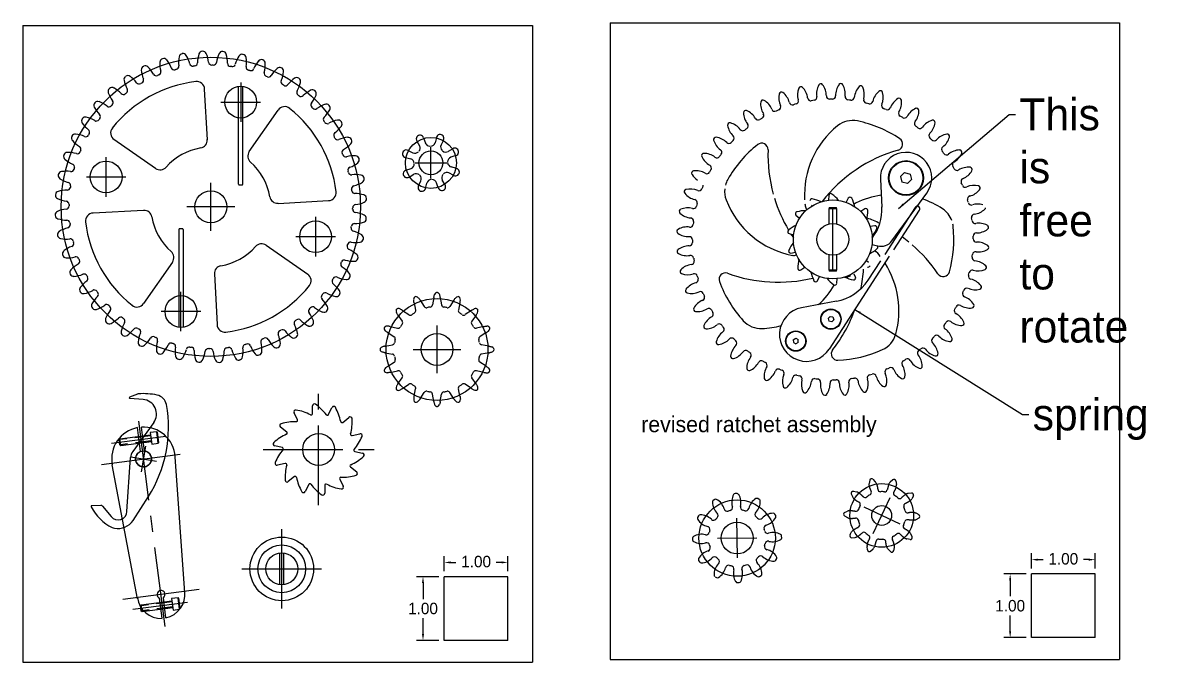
# Model space of a CAD drawing. Extents: x 60 to 170, y -32 to 30.
# Drawn here: x 126.88 to 144.83, y -3.74 to 6.3 of the extents above; entities that cross this region are included whole.
import ezdxf

# ---------------------------------------------------------------- set-up
doc = ezdxf.new("R2010")
doc.units = 0
doc.header["$MEASUREMENT"] = 0
doc.header["$PDMODE"] = 2
doc.header["$PDSIZE"] = 0.002
doc.linetypes.add('CENTER', pattern=[2, 1.25, -0.25, 0.25, -0.25])
doc.linetypes.add('HIDDEN', pattern=[0.375, 0.25, -0.125])
doc.layers.get('0').update_dxf_attribs({"linetype": 'CONTINUOUS'})
doc.layers.get('DEFPOINTS').update_dxf_attribs({"color": 159, "linetype": 'CONTINUOUS'})
for name, color, linetype in [('borders', 2, 'CONTINUOUS'), ('CENTER', 3, 'CENTER'), ('ESCP-TIC-SHORT', 51, 'CONTINUOUS'), ('GEAR-10-MINUTE', 10, 'CONTINUOUS'), ('GEAR-12', 115, 'CONTINUOUS'), ('GEAR-16', 75, 'CONTINUOUS'), ('GEAR-48-RATCHET', 130, 'CONTINUOUS'), ('GEAR-8', 140, 'CONTINUOUS'), ('HIDDEN', 1, 'HIDDEN'), ('PENDULUM', 122, 'CONTINUOUS'), ('TEXT', 7, 'CONTINUOUS')]:
    doc.layers.add(name, color=color, linetype=linetype)
doc.styles.add('ARCHITEC', font='ARCHITEC.SHX')
doc.dimstyles.new('DIM-2PLC', dxfattribs={"dimtxt": 0.5, "dimasz": 0.1, "dimexe": 0.1, "dimexo": 0.085, "dimgap": 0.06, "dimtad": 0, "dimtih": 1, "dimtoh": 1, "dimdec": 3, "dimzin": 4, "dimdsep": 46, "dimtxsty": 'ARCHITEC', "dimcen": -0.12, "dimclrd": 256, "dimclre": 256, "dimclrt": 256, "dimadec": 0, "dimazin": 0, "dimtfac": 1, "dimtdec": 3, "dimtofl": 0, "dimtmove": 0, "dimatfit": 3, "dimfxl": 0, "dimtvp": 0.07, "dimtolj": 1, "dimtzin": 4, "dimarcsym": 0})
doc.dimstyles.new('DIMORIG-2PLC', dxfattribs={"dimtxt": 0.18, "dimasz": 0.1, "dimexe": 0.1, "dimexo": 0.085, "dimgap": 0.06, "dimtad": 0, "dimtih": 1, "dimtoh": 1, "dimzin": 4, "dimdsep": 46, "dimtxsty": 'ARCHITEC', "dimcen": -0.12, "dimclrd": 256, "dimclre": 256, "dimclrt": 256, "dimadec": 0, "dimazin": 0, "dimtfac": 1, "dimtdec": 1, "dimtofl": 0, "dimtmove": 0, "dimatfit": 3, "dimfxl": 0, "dimtvp": 0.07, "dimtolj": 1, "dimtzin": 4, "dimarcsym": 0})

# ---------------------------------------------------------------- blocks, each defined once
blk = doc.blocks.new('PENDULUM-PIVOT-F')
for p, q in [((-0.03, -0.248), (-0.03, 0.248)), ((0.03, -0.248), (0.03, 0.248))]:
    blk.add_line(p, q)
for radius in [0.5, 0.375, 0.25]:
    blk.add_circle((0, 0), radius)
at = {"layer": 'CENTER', "linetype": 'CENTER'}
for p, q in [((0, -0.625), (0, 0.625)), ((-0.625, 0), (0.625, 0))]:
    blk.add_line(p, q, dxfattribs=at)
blk = doc.blocks.new('TOOTH-10-10DP')
for p, q in [((-0.026, 0.585), (-0.051, 0.537)), ((0.026, 0.585), (0.051, 0.537)), ((-0.061, 0.494), (-0.061, 0.491)), ((-0.061, 0.491), (-0.061, 0.488)), ((-0.061, 0.488), (-0.061, 0.486)), ((-0.061, 0.486), (-0.061, 0.483)), ((-0.061, 0.483), (-0.061, 0.48)), ((-0.061, 0.48), (-0.061, 0.476)), ((-0.061, 0.476), (-0.061, 0.473)), ((-0.061, 0.473), (-0.061, 0.469)), ((-0.061, 0.469), (-0.061, 0.466)), ((-0.061, 0.466), (-0.06, 0.462)), ((-0.06, 0.462), (-0.06, 0.458)), ((-0.06, 0.458), (-0.06, 0.454)), ((-0.06, 0.454), (-0.06, 0.45)), ((-0.06, 0.45), (-0.059, 0.446)), ((-0.057, 0.522), (-0.059, 0.513)), ((-0.059, 0.446), (-0.059, 0.442)), ((-0.059, 0.442), (-0.058, 0.442)), ((-0.058, 0.442), (-0.058, 0.437)), ((-0.058, 0.437), (-0.057, 0.433)), ((-0.057, 0.433), (-0.057, 0.429)), ((-0.057, 0.429), (-0.056, 0.425)), ((-0.056, 0.425), (-0.056, 0.42)), ((-0.056, 0.42), (-0.055, 0.416)), ((-0.055, 0.416), (-0.054, 0.412)), ((0.055, 0.416), (0.054, 0.412)), ((0.056, 0.42), (0.055, 0.416)), ((0.057, 0.429), (0.056, 0.425)), ((0.056, 0.425), (0.056, 0.42)), ((0.057, 0.522), (0.059, 0.513)), ((0.058, 0.437), (0.057, 0.433)), ((0.057, 0.433), (0.057, 0.429)), ((0.059, 0.442), (0.058, 0.442)), ((0.058, 0.442), (0.058, 0.437)), ((0.06, 0.45), (0.059, 0.446)), ((0.059, 0.446), (0.059, 0.442)), ((0.061, 0.466), (0.06, 0.462)), ((0.06, 0.462), (0.06, 0.458)), ((0.06, 0.458), (0.06, 0.454)), ((0.06, 0.454), (0.06, 0.45)), ((0.061, 0.494), (0.061, 0.491)), ((0.061, 0.491), (0.061, 0.488)), ((0.061, 0.488), (0.061, 0.486)), ((0.061, 0.486), (0.061, 0.483)), ((0.061, 0.483), (0.061, 0.48)), ((0.061, 0.48), (0.061, 0.476)), ((0.061, 0.476), (0.061, 0.473)), ((0.061, 0.473), (0.061, 0.469)), ((0.061, 0.469), (0.061, 0.466))]:
    blk.add_line(p, q)
for centre, radius, start, end in [((0, 0.57), 0.03, 89.8891, 153.6474), ((0, 0.57), 0.03, 26.3526, 90.1109), ((-0.094, 0.403), 0.04, 283.0838, 11.9071), ((0.029, 0.494), 0.09, 167.6933, 179.7102), ((0.002, 0.509), 0.06, 152.3104, 167.6933), ((-0.002, 0.509), 0.06, 12.3067, 27.6896), ((0.094, 0.403), 0.04, 168.0929, 256.9162), ((-0.029, 0.494), 0.09, 0.2898, 12.3067), ((0, 0), 0.374, 67.0838, 76.9162)]:
    blk.add_arc(centre, radius, start, end)
blk = doc.blocks.new('GEAR-10')
blk.add_circle((0, 0), 0.156)
at = {"layer": 'CENTER', "linetype": 'CENTER'}
for p, q in [((0.068, 0.305), (-0.068, -0.305)), ((-0.305, 0.068), (0.305, -0.068))]:
    blk.add_line(p, q, dxfattribs=at)
at = {"layer": 'DEFPOINTS', "color": 144}
blk.add_circle((0, 0), 0.5, dxfattribs=at)
for rotation in [10.80000000000033, 334.8000000000004, 46.80000000000035, 298.8000000000004, 82.80000000000031, 262.8000000000004, 118.8000000000004, 226.8000000000004, 154.8000000000004, 190.8000000000003]:
    blk.add_blockref('TOOTH-10-10DP', (0, 0), dxfattribs=dict(rotation=rotation))
blk = doc.blocks.new('ESCAPE-LEVER-MAIN')
for p, q in [((0.934, 0.303), (0.491, 0.341)), ((0.855, 0.151), (0.074, -0.191)), ((-0.579, -0.121), (-0.024, -0.204)), ((0.953, -0.229), (1.039, -0.034)), ((0.957, -0.258), (1.029, -0.384)), ((-0.825, -0.437), (-0.745, -0.629)), ((-0.859, -0.555), (-0.76, -0.641))]:
    blk.add_line(p, q)
blk.add_circle((0, 0), 0.125)
for centre, radius, start, end in [((0.317, -1.683), 2.031, 85.0837, 127.6075), ((0.889, 0.002), 0.303, 17.8697, 81.4885), ((0.911, 0.023), 0.14, 336.2005, 113.6647), ((0.448, 0.045), 0.736, 324.4833, 1.178), ((1.059, 0.057), 0.125, 1.178, 17.8697), ((-0.808, -0.222), 0.187, 127.6075, 195.3539), ((-0.613, -0.349), 0.23, 81.5808, 202.6253), ((0, 0), 1.025, 195.3539, 211.8492), ((0, 0), 0.205, 263.4028, 291.2918), ((0.992, -0.239), 0.04, 166.4736, 209.7978), ((1.038, -0.379), 0.01, 209.7978, 339.9191), ((-0.82, -0.509), 0.06, 211.8492, 229.0774), ((-0.754, -0.632), 0.01, 234.7008, 18.0441)]:
    blk.add_arc(centre, radius, start, end)
at = {"layer": 'CENTER', "linetype": 'CENTER'}
for p, q in [((0.063, -0.194), (-0.063, 0.194)), ((0.194, 0.063), (-0.194, -0.063))]:
    blk.add_line(p, q, dxfattribs=at)
blk = doc.blocks.new('*U42')
blk.add_line((0.4851, 0.056), (0.4851, -0.056))
for points in [[(-0.10285, 0.0915), (-0.112, 0.08235), (-0.112, -0.08235), (-0.10285, -0.0915), (0, -0.0915), (0, 0.0915), (-0.10285, 0.0915), (-0.10285, -0.0915)], [(0, 0.056), (0.4851, 0.056), (0.5, 0.0411), (0.5, -0.0411), (0.4851, -0.056), (0, -0.056)]]:
    blk.add_lwpolyline(points)
at = {"layer": 'CENTER'}
blk.add_line((-0.237, 0), (0.625, 0), dxfattribs=at)
at = {"layer": 'HIDDEN'}
for p, q in [((0, 0.0411), (0.4851, 0.0411)), ((0, -0.0411), (0.4851, -0.0411))]:
    blk.add_line(p, q, dxfattribs=at)
blk = doc.blocks.new('CRUTCH-SHORT')
for p, q in [((-0.03, 0.121), (-0.03, 0.499)), ((0.03, 0.121), (0.03, 0.499)), ((-0.374, -2.169), (-0.499, -0.029)), ((0.374, -2.169), (0.499, -0.029)), ((-0.03, -2.521), (-0.03, -2.202)), ((0.03, -2.521), (0.03, -2.202))]:
    blk.add_line(p, q)
for centre, radius, start, end in [((0, 0), 0.5, 93.4398, 183.3367), ((0, 0), 0.5, 356.6633, 86.5602), ((0, 0), 0.125, 103.8865, 76.1135), ((0, -2.148), 0.375, 180, 265.4114), ((0, -2.148), 0.0625, 298.6854, 241.3146), ((0, -2.148), 0.375, 274.5886, 360)]:
    blk.add_arc(centre, radius, start, end)
at = {"layer": 'CENTER', "linetype": 'CENTER'}
for p, q in [((0, -2.654), (0, 0.679)), ((-0.668, 0), (0.77, 0)), ((0.602, -2.148), (-0.607, -2.148))]:
    blk.add_line(p, q, dxfattribs=at)
at = {"rotation": 180.0000000000005}
for p in [(0.157, 0.306), (0.157, -2.324)]:
    blk.add_blockref('*U42', p, dxfattribs=at)
blk = doc.blocks.new('ASSY-ESCP-CRUTCH-SHORT')
at = {"rotation": 235.209219186943}
blk.add_blockref('ESCAPE-LEVER-MAIN', (0, 0), dxfattribs=at)
blk.add_blockref('CRUTCH-SHORT', (0, 0))
blk = doc.blocks.new('GEAR-12')
for p, q in [((-0.345, 0.609), (-0.369, 0.594)), ((0.006, 0.7), (-0.022, 0.699)), ((0.355, 0.603), (0.33, 0.617)), ((0.609, 0.345), (0.594, 0.369)), ((-0.603, 0.355), (-0.617, 0.33)), ((-0.7, 0.006), (-0.699, -0.022)), ((0.7, -0.006), (0.699, 0.022)), ((-0.609, -0.345), (-0.594, -0.369)), ((0.603, -0.355), (0.617, -0.33)), ((-0.355, -0.603), (-0.33, -0.617)), ((-0.006, -0.7), (0.022, -0.699)), ((0.345, -0.609), (0.369, -0.594))]:
    blk.add_line(p, q)
blk.add_circle((0, 0), 0.25)
at = {"color": 0, "linetype": 'ByBlock'}
for centre, radius, start, end in [((-0.353, 0.569), 0.03, 122.5699, 181.1118), ((-0.133, 0.573), 0.25, 181.1118, 225.6643), ((-0.33, 0.583), 0.03, 60.2292, 118.771), ((-0.439, 0.392), 0.25, 15.6767, 60.2292), ((0.171, 0.563), 0.25, 151.1118, 195.6643), ((-0.021, 0.669), 0.03, 92.5699, 151.1118), ((0.005, 0.67), 0.03, 30.2292, 88.771), ((-0.184, 0.559), 0.25, 345.6767, 30.2292), ((0.43, 0.402), 0.25, 121.1118, 165.6643), ((0.12, 0.576), 0.25, 315.6767, 0.2292), ((0.316, 0.59), 0.03, 62.5699, 121.1118), ((0.34, 0.577), 0.03, 0.2292, 58.771), ((-0.577, 0.34), 0.03, 90.2292, 148.771), ((-0.576, 0.12), 0.25, 45.6767, 90.2292), ((0.573, 0.133), 0.25, 91.1118, 135.6643), ((0.569, 0.353), 0.03, 32.5699, 91.1118), ((-0.59, 0.316), 0.03, 152.5699, 211.1118), ((-0.402, 0.43), 0.25, 211.1118, 255.6643), ((0.392, 0.439), 0.25, 285.6767, 330.2292), ((0.583, 0.33), 0.03, 330.2292, 28.771), ((-0.67, 0.005), 0.03, 120.2292, 178.771), ((-0.559, -0.184), 0.25, 75.6767, 120.2292), ((0.563, -0.171), 0.25, 61.1118, 105.6643), ((0.669, 0.021), 0.03, 2.5699, 61.1118), ((-0.669, -0.021), 0.03, 182.5699, 241.1118), ((-0.563, 0.171), 0.25, 241.1118, 285.6643), ((0.559, 0.184), 0.25, 255.6767, 300.2292), ((0.67, -0.005), 0.03, 300.2292, 358.771), ((-0.583, -0.33), 0.03, 150.2292, 208.771), ((-0.392, -0.439), 0.25, 105.6767, 150.2292), ((-0.573, -0.133), 0.25, 271.1118, 315.6643), ((0.576, -0.12), 0.25, 225.6767, 270.2292), ((0.402, -0.43), 0.25, 31.1118, 75.6643), ((0.577, -0.34), 0.03, 270.2292, 328.771), ((0.59, -0.316), 0.03, 332.5699, 31.1118), ((-0.569, -0.353), 0.03, 212.5699, 271.1118), ((-0.12, -0.576), 0.25, 135.6767, 180.2292), ((-0.43, -0.402), 0.25, 301.1118, 345.6643), ((0.184, -0.559), 0.25, 165.6767, 210.2292), ((-0.171, -0.563), 0.25, 331.1118, 15.6643), ((0.439, -0.392), 0.25, 195.6767, 240.2292), ((0.133, -0.573), 0.25, 1.1118, 45.6643), ((-0.34, -0.577), 0.03, 180.2292, 238.771), ((-0.316, -0.59), 0.03, 242.5699, 301.1118), ((-0.005, -0.67), 0.03, 210.2292, 268.771), ((0.021, -0.669), 0.03, 272.5699, 331.1118), ((0.33, -0.583), 0.03, 240.2292, 298.771), ((0.353, -0.569), 0.03, 302.5699, 1.1118)]:
    blk.add_arc(centre, radius, start, end, dxfattribs=at)
for centre, radius, start, end in [((-0.343, 0.359), 0.05, 313.6742, 45.6643), ((-0.151, 0.473), 0.05, 195.6767, 287.6668), ((0, 0), 0.446, 103.6742, 107.6668), ((-0.117, 0.482), 0.05, 283.6742, 15.6643), ((0.106, 0.485), 0.05, 165.6767, 257.6668), ((0, 0), 0.446, 73.6742, 77.6668), ((0.14, 0.476), 0.05, 253.6742, 345.6643), ((0.334, 0.367), 0.05, 135.6767, 227.6668), ((-0.476, 0.14), 0.05, 343.6742, 75.6643), ((-0.367, 0.334), 0.05, 225.6767, 317.6668), ((0, 0), 0.446, 133.6742, 137.6668), ((0, 0), 0.446, 43.6742, 47.6668), ((0.359, 0.343), 0.05, 223.6742, 315.6643), ((0.473, 0.151), 0.05, 105.6767, 197.6668), ((-0.485, 0.106), 0.05, 255.6767, 347.6668), ((0, 0), 0.446, 163.6742, 167.6668), ((0, 0), 0.446, 13.6742, 17.6668), ((0.482, 0.117), 0.05, 193.6742, 285.6643), ((-0.482, -0.117), 0.05, 13.6742, 105.6643), ((-0.473, -0.151), 0.05, 285.6767, 17.6668), ((0, 0), 0.446, 193.6742, 197.6668), ((0.476, -0.14), 0.05, 163.6742, 255.6643), ((0, 0), 0.446, 343.6742, 347.6668), ((0.485, -0.106), 0.05, 75.6767, 167.6668), ((-0.359, -0.343), 0.05, 43.6742, 135.6643), ((0, 0), 0.446, 223.6742, 227.6668), ((-0.334, -0.367), 0.05, 315.6767, 47.6668), ((0.343, -0.359), 0.05, 133.6742, 225.6643), ((0, 0), 0.446, 313.6742, 317.6668), ((0.367, -0.334), 0.05, 45.6767, 137.6668), ((-0.14, -0.476), 0.05, 73.6742, 165.6643), ((0, 0), 0.446, 253.6742, 257.6668), ((-0.106, -0.485), 0.05, 345.6767, 77.6668), ((0.117, -0.482), 0.05, 103.6742, 195.6643), ((0, 0), 0.446, 283.6742, 287.6668), ((0.151, -0.473), 0.05, 15.6767, 107.6668)]:
    blk.add_arc(centre, radius, start, end)
at = {"layer": 'CENTER', "linetype": 'CENTER'}
for p, q in [((0, -0.31), (0, 0.31)), ((-0.31, 0), (0.31, 0))]:
    blk.add_line(p, q, dxfattribs=at)
at = {"layer": 'DEFPOINTS', "color": 134}
blk.add_circle((0, 0), 0.6, dxfattribs=at)
blk = doc.blocks.new('TOOTH-8-10DP')
for p, q in [((-0.059, 0.405), (-0.05, 0.32)), ((0.059, 0.405), (0.05, 0.32))]:
    blk.add_line(p, q)
for centre, radius, start, end in [((0, 0.413), 0.059, 352.5509, 187.4491), ((-0.13, 0.316), 0.08, 295.4817, 3.2219), ((0.13, 0.316), 0.08, 176.7781, 244.5183)]:
    blk.add_arc(centre, radius, start, end)
blk = doc.blocks.new('GEAR-8')
blk.add_circle((0, 0), 0.1875)
at = {"layer": 'CENTER', "linetype": 'CENTER'}
for p, q in [((0, -0.2475), (0, 0.2475)), ((-0.2475, 0), (0.2475, 0))]:
    blk.add_line(p, q, dxfattribs=at)
at = {"layer": 'DEFPOINTS', "color": 52}
blk.add_circle((0, 0), 0.4, dxfattribs=at)
for rotation in [24.63857322292274, 339.6385732229227, 69.63857322292266, 294.6385732229227, 249.6385732229226, 114.6385732229227, 159.6385732229227, 204.6385732229227]:
    blk.add_blockref('TOOTH-8-10DP', (0, 0), dxfattribs=dict(rotation=rotation))
blk = doc.blocks.new('GEAR-RATCHET')
for p, q in [((-0.331, 0.464), (-0.386, 0.577)), ((-0.097, 0.562), (-0.097, 0.687)), ((0.156, 0.548), (0.21, 0.661)), ((0.379, 0.426), (0.476, 0.504)), ((-0.5, 0.274), (-0.598, 0.352)), ((0.526, 0.219), (0.648, 0.248)), ((-0.569, 0.03), (-0.691, 0.058)), ((0.569, -0.03), (0.691, -0.058)), ((-0.526, -0.219), (-0.648, -0.248)), ((0.5, -0.274), (0.598, -0.352)), ((-0.379, -0.426), (-0.476, -0.504)), ((0.331, -0.464), (0.386, -0.577)), ((-0.156, -0.548), (-0.21, -0.661)), ((0.097, -0.562), (0.097, -0.687))]:
    blk.add_line(p, q)
blk.add_circle((0, 0), 0.25)
for centre, radius, start, end in [((-0.359, 0.59), 0.03, 80.8569, 205.8213), ((-0.473, -0.119), 0.748, 62.4135, 80.8569), ((-0.117, 0.562), 0.02, 242.4135, 0.107), ((-0.067, 0.687), 0.03, 55.1427, 180.107), ((-0.478, 0.098), 0.748, 36.6993, 55.1427), ((0.138, 0.557), 0.02, 216.6993, 334.3927), ((0.238, 0.648), 0.03, 29.4284, 154.3927), ((-0.388, 0.295), 0.748, 10.985, 29.4284), ((-0.579, 0.376), 0.03, 106.5712, 231.5355), ((-0.374, -0.313), 0.748, 88.1278, 106.5712), ((-0.349, 0.455), 0.02, 268.1278, 25.8213), ((0.366, 0.442), 0.02, 190.985, 308.6784), ((0.495, 0.481), 0.03, 3.7141, 128.6784), ((-0.222, 0.434), 0.748, 345.2707, 3.7141), ((-0.201, -0.444), 0.748, 113.8421, 132.2855), ((-0.512, 0.259), 0.02, 293.8421, 51.5355), ((0.521, 0.239), 0.02, 165.2707, 282.9641), ((-0.011, 0.487), 0.748, 319.5564, 337.9998), ((0.655, 0.218), 0.03, 337.9998, 102.9641), ((-0.685, 0.087), 0.03, 132.2855, 257.2498), ((-0.574, 0.011), 0.02, 319.5564, 77.2498), ((0.574, -0.011), 0.02, 139.5564, 257.2498), ((0.011, -0.487), 0.748, 139.5564, 157.9998), ((0.201, 0.444), 0.748, 293.8421, 312.2855), ((0.685, -0.087), 0.03, 312.2855, 77.2498), ((-0.655, -0.218), 0.03, 157.9998, 282.9641), ((0.222, -0.434), 0.748, 165.2707, 183.7141), ((-0.521, -0.239), 0.02, 345.2707, 102.9641), ((0.512, -0.259), 0.02, 113.8421, 231.5355), ((0.579, -0.376), 0.03, 286.5712, 51.5355), ((-0.495, -0.481), 0.03, 183.7141, 308.6784), ((-0.366, -0.442), 0.02, 10.985, 128.6784), ((0.388, -0.295), 0.748, 190.985, 209.4284), ((-0.138, -0.557), 0.02, 36.6993, 154.3927), ((0.349, -0.455), 0.02, 88.1278, 205.8213), ((0.374, 0.313), 0.748, 268.1278, 286.5712), ((-0.238, -0.648), 0.03, 209.4284, 334.3927), ((0.478, -0.098), 0.748, 216.6993, 235.1427), ((0.067, -0.687), 0.03, 235.1427, 0.107), ((0.117, -0.562), 0.02, 62.4135, 180.107), ((0.473, 0.119), 0.748, 242.4135, 260.8569), ((0.359, -0.59), 0.03, 260.8569, 25.8213)]:
    blk.add_arc(centre, radius, start, end)
at = {"layer": 'CENTER', "linetype": 'CENTER'}
for p, q in [((0, -0.872), (0, 0.872)), ((-0.872, 0), (0.872, 0))]:
    blk.add_line(p, q, dxfattribs=at)
blk = doc.blocks.new('TOOTH-48-10DP-SMALL')
at = {"color": 0, "linetype": 'ByBlock'}
for centre, radius, start, end in [((0.474, 2.221), 0.534, 159.2405, 174.674), ((0.03, 2.389), 0.0587, 89.2689, 159.2405), ((0, 0), 2.448, 89.2063, 89.2689), ((0.033, 2.389), 0.0587, 19.2347, 89.2063), ((-0.415, 2.233), 0.534, 3.8012, 19.2347)]:
    blk.add_arc(centre, radius, start, end, dxfattribs=at)
for centre, radius, start, end in [((-0.107, 2.275), 0.05, 272.6822, 354.674), ((0.167, 2.271), 0.05, 183.8012, 265.793), ((0, 0), 2.227, 85.1822, 85.793)]:
    blk.add_arc(centre, radius, start, end)
blk = doc.blocks.new('RATCHET-STRIKE')
for p, q in [((-0.355, 0.501), (-1.887, 0.501)), ((-0.355, 0.436), (-1.887, 0.436)), ((-0.345, 0.446), (-0.345, 0.491))]:
    blk.add_line(p, q)
blk.add_circle((-1.645, 0.469), 0.25)
for centre, start, end in [((-0.355, 0.491), 0, 90), ((-0.355, 0.446), 270, 360)]:
    blk.add_arc(centre, 0.01, start, end)
at = {"layer": 'CENTER', "linetype": 'CENTER'}
for p, q in [((-1.645, 0.159), (-1.645, 0.779)), ((-1.955, 0.469), (-1.335, 0.469))]:
    blk.add_line(p, q, dxfattribs=at)
blk = doc.blocks.new('GEAR-48-RATCHET')
for p, q in [((-0.055, 1.055), (-0.097, 1.85)), ((0.603, 0.868), (1.057, 1.521)), ((-0.868, 0.603), (-1.521, 1.057)), ((1.055, 0.055), (1.85, 0.097)), ((-1.055, -0.055), (-1.85, -0.097)), ((0.868, -0.603), (1.521, -1.057)), ((-0.603, -0.868), (-1.057, -1.521)), ((0.055, -1.055), (0.097, -1.85))]:
    blk.add_line(p, q)
for centre in [(0.469, 1.645), (0, 0), (-0.469, -1.645)]:
    blk.add_circle(centre, 0.25)
for centre, radius, start, end in [((0, 0), 1.981, 96.8612, 141.3352), ((-0.222, 1.843), 0.125, 3, 96.8612), ((1.16, 1.449), 0.125, 51.3352, 145.1963), ((0, 0), 1.981, 6.8612, 51.3352), ((-1.449, 1.16), 0.125, 141.3352, 235.1963), ((0, 0), 0.939, 99.7467, 138.4497), ((-0.18, 1.049), 0.125, 279.7467, 3), ((0.706, 0.796), 0.125, 145.1963, 228.4497), ((-0.796, 0.706), 0.125, 235.1963, 318.4497), ((0, 0), 0.939, 9.7467, 48.4497), ((1.843, 0.222), 0.125, 273, 6.8612), ((1.049, 0.18), 0.125, 189.7467, 273), ((-1.843, -0.222), 0.125, 93, 186.8612), ((-1.049, -0.18), 0.125, 9.7467, 93), ((0, 0), 0.939, 189.7467, 228.4497), ((0, 0), 1.981, 186.8612, 231.3352), ((-0.706, -0.796), 0.125, 325.1963, 48.4497), ((0, 0), 0.939, 279.7467, 318.4497), ((0.796, -0.706), 0.125, 55.1963, 138.4497), ((0.18, -1.049), 0.125, 99.7467, 183), ((1.449, -1.16), 0.125, 321.3352, 55.1963), ((0, 0), 1.981, 276.8612, 321.3352), ((-1.16, -1.449), 0.125, 231.3352, 325.1963), ((0.222, -1.843), 0.125, 183, 276.8612)]:
    blk.add_arc(centre, radius, start, end)
at = {"layer": 'CENTER', "linetype": 'CENTER'}
for p, q in [((0.469, 1.955), (0.469, 1.335)), ((0.159, 1.645), (0.779, 1.645)), ((0, -0.375), (0, 0.375)), ((-0.375, 0), (0.375, 0)), ((-0.469, -1.955), (-0.469, -1.335)), ((-0.159, -1.645), (-0.779, -1.645))]:
    blk.add_line(p, q, dxfattribs=at)
at = {"layer": 'DEFPOINTS', "color": 101}
blk.add_circle((0, 0), 2.35, dxfattribs=at)
for name, rotation in [('TOOTH-48-10DP-SMALL', 18.83768302859491), ('TOOTH-48-10DP-SMALL', 11.33768302859495), ('TOOTH-48-10DP-SMALL', 3.837683028594956), ('TOOTH-48-10DP-SMALL', 356.3376830285949), ('TOOTH-48-10DP-SMALL', 348.8376830285949), ('TOOTH-48-10DP-SMALL', 341.3376830285953), ('TOOTH-48-10DP-SMALL', 26.33768302859458), ('TOOTH-48-10DP-SMALL', 333.837683028595), ('TOOTH-48-10DP-SMALL', 33.8376830285949), ('TOOTH-48-10DP-SMALL', 326.3376830285949), ('TOOTH-48-10DP-SMALL', 41.33768302859486), ('TOOTH-48-10DP-SMALL', 318.8376830285951), ('TOOTH-48-10DP-SMALL', 48.83768302859488), ('TOOTH-48-10DP-SMALL', 311.337683028595), ('TOOTH-48-10DP-SMALL', 56.33768302859485), ('TOOTH-48-10DP-SMALL', 303.837683028595), ('TOOTH-48-10DP-SMALL', 63.8376830285949), ('TOOTH-48-10DP-SMALL', 296.337683028595), ('TOOTH-48-10DP-SMALL', 71.33768302859482), ('TOOTH-48-10DP-SMALL', 288.8376830285952), ('TOOTH-48-10DP-SMALL', 78.83768302859487), ('TOOTH-48-10DP-SMALL', 281.337683028595), ('TOOTH-48-10DP-SMALL', 86.33768302859481), ('TOOTH-48-10DP-SMALL', 273.8376830285949), ('TOOTH-48-10DP-SMALL', 93.83768302859487), ('RATCHET-STRIKE', 180), ('TOOTH-48-10DP-SMALL', 266.337683028595), ('TOOTH-48-10DP-SMALL', 101.3376830285948), ('TOOTH-48-10DP-SMALL', 258.8376830285949), ('TOOTH-48-10DP-SMALL', 108.8376830285949), ('TOOTH-48-10DP-SMALL', 251.337683028595), ('TOOTH-48-10DP-SMALL', 116.3376830285948), ('TOOTH-48-10DP-SMALL', 243.837683028595), ('TOOTH-48-10DP-SMALL', 123.8376830285948), ('TOOTH-48-10DP-SMALL', 236.3376830285949), ('TOOTH-48-10DP-SMALL', 131.3376830285948), ('TOOTH-48-10DP-SMALL', 228.837683028595), ('TOOTH-48-10DP-SMALL', 138.8376830285948), ('TOOTH-48-10DP-SMALL', 221.337683028595), ('TOOTH-48-10DP-SMALL', 146.3376830285947), ('TOOTH-48-10DP-SMALL', 213.8376830285949), ('TOOTH-48-10DP-SMALL', 153.8376830285948), ('TOOTH-48-10DP-SMALL', 206.3376830285947), ('TOOTH-48-10DP-SMALL', 161.3376830285951), ('TOOTH-48-10DP-SMALL', 168.8376830285948), ('TOOTH-48-10DP-SMALL', 198.8376830285949), ('TOOTH-48-10DP-SMALL', 176.3376830285947), ('TOOTH-48-10DP-SMALL', 183.837683028595), ('TOOTH-48-10DP-SMALL', 191.337683028595)]:
    blk.add_blockref(name, (0, 0), dxfattribs=dict(rotation=rotation))
blk.add_blockref('RATCHET-STRIKE', (0, 0))
blk = doc.blocks.new('TOOTH-16-10DP')
for p, q in [((-0.052, 0.816), (-0.073, 0.7)), ((-0.052, 0.816), (-0.051, 0.822)), ((-0.051, 0.822), (-0.049, 0.829)), ((-0.049, 0.829), (-0.047, 0.837)), ((-0.047, 0.837), (-0.045, 0.846)), ((-0.045, 0.846), (-0.042, 0.856)), ((-0.042, 0.856), (-0.04, 0.863)), ((-0.001, 0.895), (0.001, 0.895)), ((0.045, 0.846), (0.042, 0.856)), ((0.047, 0.837), (0.045, 0.846)), ((0.049, 0.829), (0.047, 0.837)), ((0.051, 0.822), (0.049, 0.829)), ((0.052, 0.816), (0.051, 0.822)), ((0.052, 0.816), (0.073, 0.7))]:
    blk.add_line(p, q)
for centre, radius, start, end in [((0.016, 0.84), 0.06, 123.4836, 157.2747), ((-0.001, 0.865), 0.03, 90, 123.4836), ((0.001, 0.865), 0.03, 56.5164, 90), ((-0.016, 0.84), 0.06, 15.5911, 56.5164), ((-0.112, 0.706), 0.04, 279.024, 351.1822), ((0.112, 0.706), 0.04, 188.8178, 260.976), ((0, 0), 0.675, 76.724, 80.976)]:
    blk.add_arc(centre, radius, start, end)
blk = doc.blocks.new('GEAR-16')
blk.add_circle((0, 0), 0.25)
at = {"layer": 'CENTER', "linetype": 'CENTER'}
for p, q in [((0, -0.375), (0, 0.375)), ((-0.375, 0), (0.375, 0))]:
    blk.add_line(p, q, dxfattribs=at)
at = {"layer": 'DEFPOINTS', "color": 222}
blk.add_circle((0, 0), 0.8, dxfattribs=at)
for rotation in [45.00000000000009, 22.5, 337.4999999999997, 315.0000000000001, 67.50000000000009, 292.5000000000003, 90.00000000000007, 270, 112.5000000000004, 247.5, 134.9999999999999, 225.0000000000001, 157.4999999999997, 180, 202.5000000000001]:
    blk.add_blockref('TOOTH-16-10DP', (0, 0), dxfattribs=dict(rotation=rotation))
blk.add_blockref('TOOTH-16-10DP', (0, 0))
blk = doc.blocks.new('*D54')
at = {"lineweight": -2}
for p, q in [((52.193, 35.649), (52.193, 35.889)), ((52.293, 35.789), (52.376, 35.789)), ((53.093, 35.789), (53.01, 35.789)), ((53.193, 35.649), (53.193, 35.889))]:
    blk.add_line(p, q, dxfattribs=at)
for points in [[(52.293, 35.805), (52.293, 35.772), (52.193, 35.789)], [(53.093, 35.805), (53.093, 35.772), (53.193, 35.789)]]:
    blk.add_solid(points)
at = {"layer": 'DEFPOINTS', "color": 0}
for p in [(53.193, 35.789), (52.193, 35.564), (53.193, 35.564)]:
    blk.add_point(p, dxfattribs=at)
at = {"insert": (52.693, 35.801), "char_height": 0.18, "attachment_point": 5, "style": 'ARCHITEC'}
blk.add_mtext('\\A1;1.00', dxfattribs=at)
blk = doc.blocks.new('*D53')
at = {"lineweight": -2}
for p, q in [((52.108, 35.564), (51.759, 35.564)), ((51.859, 35.464), (51.859, 35.214)), ((51.859, 34.664), (51.859, 34.914)), ((52.108, 34.564), (51.759, 34.564))]:
    blk.add_line(p, q, dxfattribs=at)
for points in [[(51.842, 35.464), (51.875, 35.464), (51.859, 35.564)], [(51.842, 34.664), (51.875, 34.664), (51.859, 34.564)]]:
    blk.add_solid(points)
at = {"layer": 'DEFPOINTS', "color": 0}
for p in [(51.859, 35.564), (52.193, 35.564), (52.193, 34.564)]:
    blk.add_point(p, dxfattribs=at)
at = {"insert": (51.859, 35.064), "char_height": 0.18, "attachment_point": 5, "style": 'ARCHITEC'}
blk.add_mtext('\\A1;1.00', dxfattribs=at)
blk = doc.blocks.new('ratchet-front')
at = {"color": 7, "linetype": 'Continuous'}
for p, q in [((0.747, 0.944), (0.769, 0.509)), ((1.126, 1.051), (1.062, 0.988)), ((1.062, 0.988), (1.085, 0.901)), ((1.172, 0.877), (1.085, 0.901)), ((1.126, 1.051), (1.213, 1.027)), ((1.172, 0.877), (1.236, 0.94)), ((1.213, 1.027), (1.236, 0.94)), ((0.928, -0.022), (1.474, 0.727)), ((-0.333, 0.539), (-0.327, 0.527)), ((-0.063, 0.69), (-0.066, 0.616)), ((0.243, 0.649), (0.208, 0.584)), ((-0.579, 0.381), (-0.523, 0.332)), ((-0.057, 0.5), (-0.063, 0.479)), ((-0.063, 0.479), (-0.063, 0.242)), ((-0.012, 0.479), (-0.063, 0.479)), ((-0.057, 0.5), (-0.011, 0.5)), ((0.063, 0.479), (-0.012, 0.479)), ((-0.011, 0.5), (0.057, 0.5)), ((0, -0.479), (0, 0.479)), ((0.063, 0.479), (0.057, 0.5)), ((0.063, 0.242), (0.063, 0.479)), ((0.5, 0.48), (0.441, 0.436)), ((1.292, 0.502), (0.814, -0.235)), ((0.956, -0.164), (1.359, 0.459)), ((0.659, 0.215), (0.586, 0.202)), ((-0.687, 0.092), (-0.616, 0.073)), ((0.615, -0.079), (0.702, -0.102)), ((-0.659, -0.215), (-0.586, -0.202)), ((-0.063, -0.242), (-0.063, -0.479)), ((-0.055, -1.723), (0.891, -0.263)), ((0.063, -0.479), (0.063, -0.242)), ((0.559, -0.363), (0.523, -0.332)), ((0.749, -0.335), (0.552, -0.639)), ((-0.5, -0.48), (-0.441, -0.436)), ((-0.063, -0.479), (-0.057, -0.5)), ((-0.063, -0.479), (-0.012, -0.479)), ((-0.011, -0.5), (-0.057, -0.5)), ((-0.012, -0.479), (0.063, -0.479)), ((0.057, -0.5), (-0.011, -0.5)), ((0.057, -0.5), (0.063, -0.479)), ((-0.243, -0.649), (-0.208, -0.584)), ((0.063, -0.69), (0.066, -0.616)), ((0.356, -0.595), (0.334, -0.544)), ((0.057, -0.971), (-0.49, -1.074)), ((-0.044, -1.21), (-0.075, -1.243)), ((-0.075, -1.243), (-0.061, -1.286)), ((-0.044, -1.21), (0, -1.219)), ((0, -1.219), (0.014, -1.262)), ((-0.017, -1.296), (-0.061, -1.286)), ((-0.017, -1.296), (0.014, -1.262)), ((-0.621, -1.576), (-0.582, -1.552)), ((-0.621, -1.576), (-0.62, -1.621)), ((-0.582, -1.552), (-0.543, -1.574)), ((-0.542, -1.619), (-0.543, -1.574)), ((-0.62, -1.621), (-0.581, -1.643)), ((-0.542, -1.619), (-0.581, -1.643))]:
    blk.add_line(p, q, dxfattribs=at)
for centre, radius in [((1.149, 0.964), 0.273), ((1.149, 0.964), 0.266), ((0, 0), 0.62), ((0, 0), 0.25), ((-0.03, -1.253), 0.16), ((-0.03, -1.253), 0.154), ((-0.581, -1.597), 0.16), ((-0.581, -1.597), 0.154)]:
    blk.add_circle(centre, radius, dxfattribs=at)
for centre, radius, start, end in [((-0.265, 2.274), 0.29, 159.3592, 196.6405), ((-0.502, 2.363), 0.036, 44.6408, 159.3592), ((-0.683, 2.185), 0.29, 7.3595, 44.6408), ((0.034, 2.289), 0.29, 151.8592, 189.1405), ((-0.19, 2.409), 0.036, 37.1408, 151.8592), ((-0.392, 2.255), 0.29, 359.8595, 37.1408), ((0.333, 2.265), 0.29, 144.3592, 181.6405), ((0.126, 2.413), 0.036, 29.6408, 144.3592), ((-0.094, 2.287), 0.29, 352.3595, 29.6408), ((0.626, 2.202), 0.29, 136.8592, 174.1405), ((0.44, 2.376), 0.036, 22.1408, 136.8592), ((0.205, 2.28), 0.29, 344.8595, 22.1408), ((0.747, 2.298), 0.036, 14.6408, 129.3592), ((-0.844, 2.128), 0.29, 174.3592, 211.6405), ((-1.097, 2.153), 0.036, 59.6408, 174.3592), ((-1.225, 1.934), 0.29, 22.3595, 59.6408), ((-0.559, 2.22), 0.29, 166.8592, 204.1405), ((-0.806, 2.277), 0.036, 52.1408, 166.8592), ((-0.962, 2.077), 0.29, 14.8595, 52.1408), ((-0.59, 2.176), 0.05, 285.1777, 16.6405), ((-0.346, 2.228), 0.05, 187.3595, 278.8223), ((0, 0), 2.205, 97.6777, 98.8223), ((-0.301, 2.235), 0.05, 277.6777, 9.1405), ((-0.052, 2.254), 0.05, 179.8595, 271.3223), ((0, 0), 2.205, 90.1777, 91.3223), ((-0.007, 2.255), 0.05, 270.1777, 1.6405), ((0.243, 2.242), 0.05, 172.3595, 263.8223), ((0, 0), 2.205, 82.6777, 83.8223), ((0.287, 2.237), 0.05, 262.6777, 354.1405), ((0.533, 2.191), 0.05, 164.8595, 256.3223), ((0.577, 2.18), 0.05, 255.1777, 346.6405), ((0.908, 2.101), 0.29, 129.3592, 166.6405), ((0.501, 2.234), 0.29, 337.3595, 14.6408), ((1.174, 1.965), 0.29, 121.8592, 159.1405), ((1.04, 2.181), 0.036, 7.1408, 121.8592), ((0.788, 2.149), 0.29, 329.8595, 7.1408), ((-1.368, 1.991), 0.036, 67.1408, 181.8592), ((-1.115, 1.999), 0.29, 181.8592, 219.1405), ((-1.467, 1.757), 0.29, 29.8595, 67.1408), ((-1.134, 1.949), 0.05, 300.1777, 31.6405), ((-0.911, 2.063), 0.05, 202.3595, 293.8223), ((0, 0), 2.205, 112.6777, 113.8223), ((-0.869, 2.081), 0.05, 292.6777, 24.1405), ((-0.634, 2.164), 0.05, 194.8595, 286.3223), ((0, 0), 2.205, 105.1777, 106.3223), ((0, 0), 2.205, 75.1777, 76.3223), ((0.815, 2.103), 0.05, 157.3595, 248.8223), ((0, 0), 2.205, 67.6777, 68.8223), ((0.856, 2.086), 0.05, 247.6777, 339.1405), ((1.082, 1.978), 0.05, 149.8595, 241.3223), ((1.421, 1.795), 0.29, 114.3592, 151.6405), ((1.062, 2.028), 0.29, 322.3595, 359.6408), ((1.316, 2.026), 0.036, 359.6408, 114.3592), ((-1.617, 1.795), 0.036, 74.6408, 189.3592), ((-1.684, 1.551), 0.29, 37.3595, 74.6408), ((-1.378, 1.785), 0.05, 307.6777, 39.1405), ((-1.172, 1.926), 0.05, 209.8595, 301.3223), ((0, 0), 2.205, 120.1777, 121.3223), ((0.31, 1.493), 0.375, 78.288, 128.8808), ((0, 0), 1.9, 56.3919, 78.288), ((0, 0), 2.205, 60.1777, 61.3223), ((1.121, 1.956), 0.05, 240.1777, 331.6405), ((1.331, 1.82), 0.05, 142.3595, 233.8223), ((1.643, 1.594), 0.29, 106.8592, 144.1405), ((1.317, 1.872), 0.29, 314.8595, 352.1408), ((1.569, 1.837), 0.036, 352.1408, 106.8592), ((-1.366, 1.837), 0.29, 189.3592, 226.6405), ((-1.599, 1.59), 0.05, 315.1777, 46.6405), ((-1.414, 1.757), 0.05, 217.3595, 308.8223), ((0, 0), 2.205, 127.6777, 128.8223), ((0.95, 0.7), 1.395, 128.8808, 183.2324), ((0, 0), 2.205, 52.6777, 53.8223), ((1.367, 1.793), 0.05, 232.6777, 324.1405), ((1.557, 1.631), 0.05, 134.8595, 226.3223), ((1.837, 1.366), 0.29, 99.3592, 136.6405), ((1.795, 1.617), 0.036, 344.6408, 99.3592), ((-1.837, 1.569), 0.036, 82.1408, 196.8592), ((-1.594, 1.643), 0.29, 196.8592, 234.1405), ((-1.872, 1.317), 0.29, 44.8595, 82.1408), ((-1.631, 1.557), 0.05, 224.8595, 316.3223), ((0, 0), 1.9, 128.3919, 150.288), ((0, 0), 2.205, 135.1777, 136.3223), ((-1.118, 1.411), 0.1, 358.1269, 128.3919), ((0.996, 1.499), 0.1, 286.1269, 56.3919), ((0, 0), 2.205, 45.1777, 46.3223), ((1.59, 1.599), 0.05, 225.1777, 316.6405), ((1.757, 1.414), 0.05, 127.3595, 218.8223), ((1.551, 1.684), 0.29, 307.3595, 344.6408), ((-2.026, 1.316), 0.036, 89.6408, 204.3592), ((-1.795, 1.421), 0.29, 204.3592, 241.6405), ((-2.028, 1.062), 0.29, 52.3595, 89.6408), ((-1.82, 1.331), 0.05, 232.3595, 323.8223), ((0, 0), 2.205, 142.6777, 143.8223), ((-1.793, 1.367), 0.05, 322.6777, 54.1405), ((1.317, 1.331), 2.336, 178.1269, 195.3721), ((1.673, -0.841), 2.336, 106.1269, 142.0133), ((1.149, 0.964), 0.403, 323.8712, 182.9297), ((0, 0), 2.205, 37.6777, 38.8223), ((1.785, 1.378), 0.05, 217.6777, 309.1405), ((1.999, 1.115), 0.29, 91.8592, 129.1405), ((1.757, 1.467), 0.29, 299.8595, 337.1408), ((1.991, 1.368), 0.036, 337.1408, 91.8592), ((-2.149, 0.788), 0.29, 59.8595, 97.1408), ((0, 0), 2.205, 150.1777, 151.3223), ((-1.956, 1.121), 0.05, 330.1777, 61.6405), ((1.926, 1.172), 0.05, 119.8595, 211.3223), ((0, 0), 2.205, 30.1777, 31.3223), ((1.949, 1.134), 0.05, 210.1777, 301.6405), ((2.128, 0.844), 0.29, 84.3592, 121.6405), ((1.934, 1.225), 0.29, 292.3595, 329.6408), ((2.153, 1.097), 0.036, 329.6408, 84.3592), ((-2.181, 1.04), 0.036, 97.1408, 211.8592), ((-1.965, 1.174), 0.29, 211.8592, 236.738), ((-1.978, 1.082), 0.05, 239.8595, 331.3223), ((-1.325, 0.756), 0.375, 150.288, 165.3088), ((2.063, 0.911), 0.05, 112.3595, 203.8223), ((-2.298, 0.747), 0.036, 104.6408, 219.3592), ((-2.101, 0.908), 0.29, 219.3592, 256.6405), ((-2.234, 0.501), 0.29, 67.3595, 104.6408), ((-2.103, 0.815), 0.05, 247.3595, 338.8223), ((0, 0), 2.205, 157.6777, 158.8223), ((-2.086, 0.856), 0.05, 337.6777, 357.6467), ((-1.325, 0.756), 0.375, 174.4861, 200.8808), ((-0.033, 0.689), 0.03, 52.3006, 177.4014), ((0, 0), 2.205, 22.6777, 23.8223), ((2.081, 0.869), 0.05, 202.6777, 294.1405), ((2.22, 0.559), 0.29, 76.8592, 114.1405), ((2.077, 0.962), 0.29, 284.8595, 322.1408), ((2.277, 0.806), 0.036, 322.1408, 76.8592), ((-2.18, 0.577), 0.05, 345.1777, 76.6405), ((0, 0), 2.205, 165.1777, 166.3223), ((-0.372, 1.119), 1.395, 200.8808, 259.1573), ((1.317, 1.331), 2.336, 197.0191, 210.4911), ((0.95, 0.7), 1.395, 185.7844, 187.1573), ((-0.329, 0.606), 0.03, 78.0149, 182.1973), ((-0.478, -0.096), 0.748, 66.8825, 78.0149), ((-0.472, 0.121), 0.748, 41.1682, 52.3006), ((0.269, 0.635), 0.03, 26.5864, 151.6871), ((-0.373, 0.314), 0.748, 15.4539, 26.5864), ((0.408, 0.485), 0.1, 115.1573, 136.6304), ((0.959, -0.687), 1.395, 98.2036, 115.1573), ((0.959, -0.687), 1.395, 56.8808, 71.272), ((2.164, 0.634), 0.05, 104.8595, 196.3223), ((0, 0), 2.205, 15.1777, 16.3223), ((2.176, 0.59), 0.05, 195.1777, 286.6405), ((2.274, 0.265), 0.29, 73.3348, 106.6405), ((-2.376, 0.44), 0.036, 112.1408, 226.8592), ((-2.202, 0.626), 0.29, 226.8592, 264.1405), ((-2.28, 0.205), 0.29, 74.8595, 112.1408), ((-2.191, 0.533), 0.05, 254.8595, 346.3223), ((-0.559, 0.404), 0.03, 103.7292, 228.83), ((-0.389, -0.294), 0.748, 92.5968, 103.7292), ((-0.335, 0.538), 0.1, 187.1573, 224.4036), ((0.518, 0.455), 0.03, 0.8721, 125.9729), ((-0.2, 0.444), 0.748, 349.7396, 0.8721), ((0.022, 0.471), 0.748, 323.0198, 2.9297), ((1.326, 0.481), 0.04, 327.0411, 147.0411), ((1.516, 0.167), 0.375, 20.1317, 56.8808), ((2.228, 0.346), 0.05, 97.3595, 188.8223), ((2.185, 0.683), 0.29, 277.3595, 314.6408), ((2.363, 0.502), 0.036, 314.6408, 350.4634), ((-2.287, -0.094), 0.29, 82.3595, 119.6408), ((-2.242, 0.243), 0.05, 262.3595, 353.8223), ((-2.237, 0.287), 0.05, 352.6777, 84.1405), ((0, 0), 2.205, 172.6777, 173.8223), ((-0.223, -0.433), 0.748, 118.3111, 129.4435), ((-0.283, -1.851), 2.336, 64.1172, 69.371), ((0.664, 0.185), 0.03, 335.1578, 100.2586), ((0, 0), 1.9, 344.3919, 6.288), ((1.516, 0.167), 0.375, 6.288, 10.7731), ((0, 0), 2.205, 7.6777, 8.8223), ((2.235, 0.301), 0.05, 187.6777, 279.1405), ((2.289, -0.034), 0.29, 61.8592, 99.1405), ((2.409, 0.19), 0.036, 307.1408, 61.8592), ((-2.413, 0.126), 0.036, 119.6408, 234.3592), ((-2.265, 0.333), 0.29, 234.3592, 271.6405), ((-2.255, -0.007), 0.05, 0.1777, 91.6405), ((-0.679, 0.121), 0.03, 129.4435, 254.5443), ((1.317, 1.331), 2.336, 212.2608, 214.0133), ((0.013, 0.487), 0.748, 324.0254, 335.1578), ((-0.283, -1.851), 2.336, 56.0335, 56.3391), ((-0.283, -1.851), 2.336, 50.7292, 54.07), ((2.254, 0.052), 0.05, 89.8595, 181.3223), ((0, 0), 2.205, 0.1777, 1.3223), ((2.255, 0.007), 0.05, 180.1777, 271.6405), ((2.255, 0.392), 0.29, 269.8595, 307.1408), ((-2.409, -0.19), 0.036, 127.1408, 241.8592), ((-2.255, -0.392), 0.29, 89.8595, 127.1408), ((-2.254, -0.052), 0.05, 269.8595, 1.3223), ((0, 0), 2.205, 180.1777, 181.3223), ((-0.664, -0.185), 0.03, 155.1578, 280.2586), ((-0.013, -0.487), 0.748, 144.0254, 155.1578), ((0.223, 0.433), 0.748, 298.3111, 309.4435), ((-0.357, -1.124), 1.395, 37.7839, 43.1573), ((0.679, -0.121), 0.03, 309.4435, 38.9333), ((0.756, 0.103), 0.212, 255.0682, 323.8712), ((-0.283, -1.851), 2.336, 34.1269, 49.1281), ((2.287, 0.094), 0.29, 262.3595, 299.6408), ((2.265, -0.333), 0.29, 54.3592, 91.6405), ((2.413, -0.126), 0.036, 299.6408, 54.3592), ((-2.289, 0.034), 0.29, 241.8592, 279.1405), ((-2.235, -0.301), 0.05, 7.6777, 99.1405), ((-2.228, -0.346), 0.05, 277.3595, 8.8223), ((0, 0), 2.205, 187.6777, 188.8223), ((-0.615, -0.152), 0.1, 259.1573, 296.4036), ((0.2, -0.444), 0.748, 169.7396, 180.8721), ((0, 0), 2.205, 352.6777, 353.8223), ((2.237, -0.287), 0.05, 172.6777, 264.1405), ((2.242, -0.243), 0.05, 82.3595, 173.8223), ((2.202, -0.626), 0.29, 46.8592, 84.1405), ((-2.363, -0.502), 0.036, 134.6408, 249.3592), ((-2.185, -0.683), 0.29, 97.3595, 134.6408), ((-2.274, -0.265), 0.29, 249.3592, 286.6405), ((-1.687, -0.627), 0.1, 70.1269, 200.3919), ((-0.859, 1.664), 2.336, 250.1269, 283.4747), ((-0.518, -0.455), 0.03, 180.8721, 305.9729), ((0.373, -0.314), 0.748, 195.4539, 206.5864), ((-1.848, -0.303), 2.336, 348.3684, 355.9194), ((0.389, 0.294), 0.748, 281.9945, 283.7292), ((0.559, -0.404), 0.03, 283.7292, 334.2487), ((-0.357, -1.124), 1.395, 344.8808, 32.5194), ((1.734, -0.484), 0.1, 214.1269, 344.3919), ((0, 0), 2.205, 345.1777, 346.3223), ((2.191, -0.533), 0.05, 74.8595, 166.3223), ((2.28, -0.205), 0.29, 254.8595, 292.1408), ((2.376, -0.44), 0.036, 292.1408, 46.8592), ((-2.077, -0.962), 0.29, 104.8595, 142.1408), ((-2.176, -0.59), 0.05, 15.1777, 106.6405), ((-2.164, -0.634), 0.05, 284.8595, 16.3223), ((0, 0), 2.205, 195.1777, 196.3223), ((0, 0), 1.9, 200.3919, 222.288), ((-0.269, -0.635), 0.03, 206.5864, 331.6871), ((-1.179, -0.008), 1.395, 313.2534, 329.4448), ((0.472, -0.121), 0.748, 221.1682, 232.3006), ((0.033, -0.689), 0.03, 232.3006, 357.4014), ((-0.082, -0.228), 0.756, 280.6557, 327.0411), ((0.187, -0.375), 0.217, 269.2798, 296.7404), ((0.478, 0.096), 0.748, 246.8825, 258.0149), ((0.329, -0.606), 0.03, 258.0149, 23.1157), ((2.18, -0.577), 0.05, 165.1777, 256.6405), ((2.101, -0.908), 0.29, 39.3592, 76.6405), ((-2.277, -0.806), 0.036, 142.1408, 256.8592), ((-2.22, -0.559), 0.29, 256.8592, 294.1405), ((-2.081, -0.869), 0.05, 22.6777, 114.1405), ((-2.063, -0.911), 0.05, 292.3595, 23.8223), ((0, 0), 2.205, 202.6777, 203.8223), ((2.086, -0.856), 0.05, 157.6777, 249.1405), ((0, 0), 2.205, 337.6777, 338.8223), ((2.103, -0.815), 0.05, 67.3595, 158.8223), ((2.234, -0.501), 0.29, 247.3595, 284.6408), ((2.298, -0.747), 0.036, 284.6408, 39.3592), ((-1.934, -1.225), 0.29, 112.3595, 149.6408), ((-0.412, -1.491), 0.425, 100.6557, 327.0411), ((0, 0), 2.205, 330.1777, 331.3223), ((1.978, -1.082), 0.05, 59.8595, 151.3223), ((2.149, -0.788), 0.29, 239.8595, 277.1408), ((1.965, -1.174), 0.29, 31.8592, 69.1405), ((2.181, -1.04), 0.036, 277.1408, 31.8592), ((-2.153, -1.097), 0.036, 149.6408, 264.3592), ((-2.128, -0.844), 0.29, 264.3592, 301.6405), ((-1.757, -1.467), 0.29, 119.8595, 157.1408), ((-1.949, -1.134), 0.05, 30.1777, 121.6405), ((0, 0), 2.205, 210.1777, 211.3223), ((-1.926, -1.172), 0.05, 299.8595, 31.3223), ((-1.848, -0.303), 2.336, 322.1269, 340.017), ((1.956, -1.121), 0.05, 150.1777, 241.6405), ((1.795, -1.421), 0.29, 24.3592, 61.6405), ((-1.991, -1.368), 0.036, 157.1408, 271.8592), ((-1.999, -1.115), 0.29, 271.8592, 309.1405), ((-1.785, -1.378), 0.05, 37.6777, 129.1405), ((0, 0), 2.205, 217.6777, 218.8223), ((-1.757, -1.414), 0.05, 307.3595, 38.8223), ((-1.128, -1.026), 0.375, 222.288, 272.8808), ((-1.179, -0.008), 1.395, 272.8808, 285.1899), ((1.793, -1.367), 0.05, 142.6777, 234.1405), ((0, 0), 2.205, 322.6777, 323.8223), ((1.594, -1.643), 0.29, 16.8592, 54.1405), ((1.82, -1.331), 0.05, 52.3595, 143.8223), ((2.028, -1.062), 0.29, 232.3595, 269.6408), ((2.026, -1.316), 0.036, 269.6408, 24.3592), ((-1.795, -1.617), 0.036, 164.6408, 279.3592), ((-1.551, -1.684), 0.29, 127.3595, 164.6408), ((-1.837, -1.366), 0.29, 279.3592, 316.6405), ((-1.59, -1.599), 0.05, 45.1777, 136.6405), ((0, 0), 2.205, 225.1777, 226.3223), ((-1.557, -1.631), 0.05, 314.8595, 46.3223), ((0.627, -1.39), 0.375, 294.288, 344.8808), ((1.599, -1.59), 0.05, 135.1777, 226.6405), ((0, 0), 2.205, 315.1777, 316.3223), ((1.631, -1.557), 0.05, 44.8595, 136.3223), ((1.872, -1.317), 0.29, 224.8595, 262.1408), ((1.837, -1.569), 0.036, 262.1408, 16.8592), ((-1.317, -1.872), 0.29, 134.8595, 172.1408), ((-1.643, -1.594), 0.29, 286.8592, 324.1405), ((-1.367, -1.793), 0.05, 52.6777, 144.1405), ((0, 0), 2.205, 232.6777, 233.8223), ((-1.331, -1.82), 0.05, 322.3595, 53.8223), ((0.075, -1.798), 0.1, 142.1269, 272.3919), ((0, 0), 1.9, 272.3919, 294.288), ((1.378, -1.785), 0.05, 127.6777, 219.1405), ((0, 0), 2.205, 307.6777, 308.8223), ((1.414, -1.757), 0.05, 37.3595, 128.8223), ((1.684, -1.551), 0.29, 217.3595, 254.6408), ((1.366, -1.837), 0.29, 9.3592, 46.6405), ((1.617, -1.795), 0.036, 254.6408, 9.3592), ((-1.569, -1.837), 0.036, 172.1408, 286.8592), ((-1.062, -2.028), 0.29, 142.3595, 179.6408), ((-1.421, -1.795), 0.29, 294.3592, 331.6405), ((-1.121, -1.956), 0.05, 60.1777, 151.6405), ((0, 0), 2.205, 240.1777, 241.3223), ((-1.082, -1.978), 0.05, 329.8595, 61.3223), ((1.134, -1.949), 0.05, 120.1777, 211.6405), ((0, 0), 2.205, 300.1777, 301.3223), ((1.172, -1.926), 0.05, 29.8595, 121.3223), ((1.467, -1.757), 0.29, 209.8595, 247.1408), ((1.115, -1.999), 0.29, 1.8592, 39.1405), ((-1.316, -2.026), 0.036, 179.6408, 294.3592), ((-0.788, -2.149), 0.29, 149.8595, 187.1408), ((-1.174, -1.965), 0.29, 301.8592, 339.1405), ((-0.856, -2.086), 0.05, 67.6777, 159.1405), ((0, 0), 2.205, 247.6777, 248.8223), ((-0.815, -2.103), 0.05, 337.3595, 68.8223), ((-0.501, -2.234), 0.29, 157.3595, 194.6408), ((-0.577, -2.18), 0.05, 75.1777, 166.6405), ((0, 0), 2.205, 255.1777, 256.3223), ((-0.533, -2.191), 0.05, 344.8595, 76.3223), ((0.59, -2.176), 0.05, 105.2067, 196.6405), ((0, 0), 2.205, 285.177, 286.3223), ((0.634, -2.164), 0.05, 14.8595, 106.3223), ((0.962, -2.077), 0.29, 194.8595, 232.1408), ((0.869, -2.081), 0.05, 112.6777, 204.1405), ((0.559, -2.22), 0.29, 346.8592, 24.1405), ((0, 0), 2.205, 292.6777, 293.8223), ((0.911, -2.063), 0.05, 22.3595, 113.8223), ((1.225, -1.934), 0.29, 202.3595, 239.6408), ((0.844, -2.128), 0.29, 354.3592, 31.6405), ((1.368, -1.991), 0.036, 247.1408, 1.8592), ((-1.04, -2.181), 0.036, 187.1408, 301.8592), ((-0.747, -2.298), 0.036, 194.6408, 309.3592), ((-0.908, -2.101), 0.29, 309.3592, 346.6405), ((-0.205, -2.28), 0.29, 164.8595, 202.1408), ((-0.626, -2.202), 0.29, 316.8592, 354.1405), ((-0.287, -2.237), 0.05, 82.6777, 174.1405), ((0, 0), 2.205, 262.6777, 263.8223), ((-0.243, -2.242), 0.05, 352.3595, 83.8223), ((0.094, -2.287), 0.29, 172.3595, 209.6408), ((-0.333, -2.265), 0.29, 324.3592, 1.6405), ((0.007, -2.255), 0.05, 90.1777, 181.6405), ((0, 0), 2.205, 270.1777, 271.3223), ((0.052, -2.254), 0.05, 359.8595, 91.3223), ((0.392, -2.255), 0.29, 179.8595, 217.1408), ((-0.034, -2.289), 0.29, 331.8592, 9.1405), ((0.301, -2.235), 0.05, 97.6777, 189.1405), ((0, 0), 2.205, 277.6777, 278.8222), ((0.346, -2.228), 0.05, 7.3596, 98.8265), ((0.683, -2.185), 0.29, 187.3595, 224.6408), ((0.265, -2.274), 0.29, 339.3592, 16.6405), ((0.806, -2.277), 0.036, 232.1408, 346.8592), ((1.097, -2.153), 0.036, 239.6408, 354.3592), ((-0.44, -2.376), 0.036, 202.1408, 316.8592), ((-0.126, -2.413), 0.036, 209.6408, 324.3592), ((0.19, -2.409), 0.036, 217.1408, 331.8592), ((0.502, -2.363), 0.036, 224.6408, 339.3592)]:
    blk.add_arc(centre, radius, start, end, dxfattribs=at)
blk = doc.blocks.new('border-8-10')
for p, q in [((0, 10), (8, 10)), ((0, 10), (0, 0)), ((8, 10), (8, 0)), ((7.617, 1.342), (6.617, 1.342)), ((6.617, 0.342), (6.617, 1.342)), ((7.617, 0.342), (7.617, 1.342)), ((7.617, 0.342), (6.617, 0.342)), ((0, 0), (8, 0))]:
    blk.add_line(p, q)
dim = blk.add_linear_dim(base=(7.617, 1.567), p1=(6.617, 1.342), p2=(7.617, 1.342), dimstyle='DIMORIG-2PLC')
dim.commit()
dim.dimension.update_dxf_attribs({"geometry": '*D54', "text_midpoint": (7.117, 1.579), "insert": (-45.576, -34.222)})
dim = blk.add_linear_dim(base=(6.283, 1.342), p1=(6.617, 0.342), p2=(6.617, 1.342), angle=90, dimstyle='DIMORIG-2PLC')
dim.commit()
dim.dimension.update_dxf_attribs({"geometry": '*D53', "text_midpoint": (6.283, 0.842), "insert": (-45.576, -34.222)})

msp = doc.modelspace()

# ---------------------------------------------------------------- block references
at = {"layer": 'borders'}
for p in [(136.0967, -3.6982), (126.8771, -3.7415)]:
    msp.add_blockref('border-8-10', p, dxfattribs=at)
at = {"layer": 'ESCP-TIC-SHORT', "rotation": 7.341951702503508}
msp.add_blockref('ASSY-ESCP-CRUTCH-SHORT', (128.7719, -0.5486), dxfattribs=at)
at = {"layer": 'GEAR-10-MINUTE', "rotation": 77.40000000000019}
msp.add_blockref('GEAR-10', (140.3627, -1.4367), dxfattribs=at)
at = {"layer": 'GEAR-12', "rotation": 0.6704832346285324}
msp.add_blockref('GEAR-12', (138.0929, -1.7916), dxfattribs=at)
at = {"layer": 'GEAR-16'}
msp.add_blockref('GEAR-16', (133.38, 1.1709), dxfattribs=at)
at = {"layer": 'GEAR-48-RATCHET', "rotation": 90}
msp.add_blockref('GEAR-48-RATCHET', (129.8287, 3.4114), dxfattribs=at)
at = {"layer": 'GEAR-48-RATCHET'}
msp.add_blockref('GEAR-RATCHET', (131.521, -0.4008), dxfattribs=at)
at = {"layer": 'GEAR-8'}
msp.add_blockref('GEAR-8', (133.2846, 4.1019), dxfattribs=at)
at = {"layer": 'PENDULUM'}
msp.add_blockref('PENDULUM-PIVOT-F', (130.9425, -2.2759), dxfattribs=at)
at = {"layer": 'TEXT'}
msp.add_blockref('ratchet-front', (139.5952, 2.8998), dxfattribs=at)

# ---------------------------------------------------------------- texts
at = {"layer": 'TEXT', "attachment_point": 1, "style": 'ARCHITEC'}
for s, insert, char_height, width in [('\\A1;This is free to rotate', (142.5254, 5.1141), 0.5, 0.297651), ('{\\Farchitec.shx;revised ratchet assembly}', (136.5862, 0.1209), 0.25, 10.282)]:
    msp.add_mtext(s, dxfattribs=dict(at, insert=insert, char_height=char_height, width=width))
at = {"layer": 'TEXT', "insert": (142.7334, 0.3991), "char_height": 0.5, "attachment_point": 1, "style": 'ARCHITEC'}
msp.add_mtext('\\A1;spring', dxfattribs=at)

# ---------------------------------------------------------------- leaders
at = {"layer": 'TEXT', "annotation_type": 0, "has_hookline": 1, "hookline_direction": 0}
for points, text_width in [([(140.6265, 3.3872), (142.3654, 4.8641), (142.4654, 4.8641)], 2.1667), ([(139.9427, 1.7985), (142.5734, 0.1491), (142.6734, 0.1491)], 2.0952)]:
    msp.add_leader(points, dimstyle='DIM-2PLC', override={"dimgap": 0.06, "dimtad": 0}, dxfattribs=dict(at, text_width=text_width))

doc.saveas('drawing.dxf')
